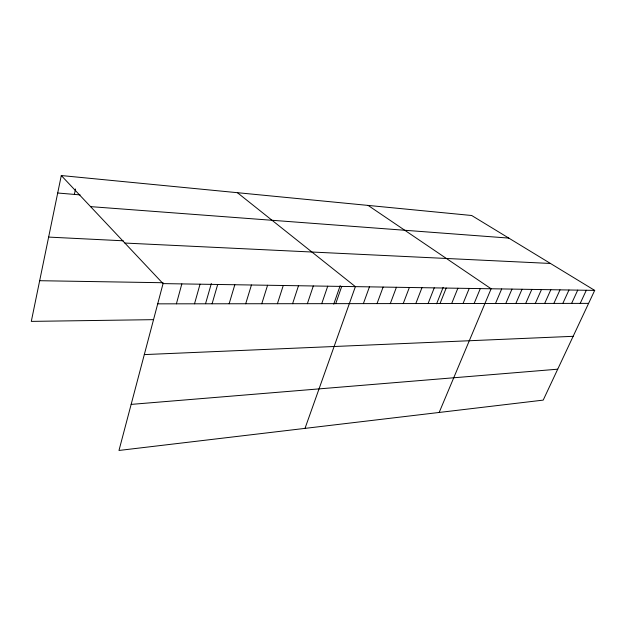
<?xml version="1.0" encoding="UTF-8"?>
<svg xmlns="http://www.w3.org/2000/svg" width="626" height="626" viewBox="0 0 626 626"><rect width="100%" height="100%" fill="white"/><g stroke="black" fill="none" stroke-linecap="round" stroke-linejoin="round"><path stroke-width="0.94" d="M61.293 175.546L163.057 283.609L118.979 450.454L543.204 400.116L594.7 290.401L471.683 215.5L61.293 175.546L31.3 321.388L153.362 319.659M74.369 194.404L75.527 188.966M176.399 303.821L181.837 283.907M194.514 303.806L200.038 284.188M205.555 303.665L211.338 283.531M212.089 303.782L217.691 284.47M229.139 303.767L234.82 284.736M245.697 303.751L251.441 285.002M261.778 303.727L267.576 285.253M277.404 303.712L283.257 285.503M292.6 303.696L298.492 285.738M307.366 303.68L313.305 285.972M321.741 303.665L327.719 286.199M333.744 304.15L340.184 285.652M335.724 303.649L341.733 286.418M305.003 428.38L355.38 286.638L237.395 192.691M363.37 303.618L369.442 286.857M377.016 303.61L383.112 287.076M390.295 303.594L396.415 287.279M403.222 303.579L409.357 287.483M415.813 303.563L421.963 287.686M428.082 303.555L434.241 287.874M436.635 303.774L443.153 287.35M440.031 303.54L446.197 288.07M451.682 303.524L457.856 288.25M463.044 303.516L469.218 288.43M474.125 303.5L480.306 288.602M439.17 412.464L491.12 288.774L368.111 205.422M495.495 303.477L501.676 288.938M505.8 303.469L511.974 289.102M515.863 303.454L522.029 289.259M525.691 303.446L531.857 289.415M535.293 303.438L541.451 289.564M544.683 303.422L550.833 289.713M553.861 303.414L560.004 289.861M562.837 303.407L568.964 290.002M571.616 303.399L577.735 290.135M580.208 303.391L586.312 290.268M131.147 404.396L557.719 369.191M144.301 354.598L573.15 336.318M157.713 303.845L588.612 303.375M39.665 280.706L163.12 282.733M163.057 283.609L594.7 290.401M124.864 243.052L550.442 263.46M48.632 237.09L123.244 240.799M90.567 206.627L508.774 238.091M57.702 193.011L80.097 194.889"/></g></svg>
